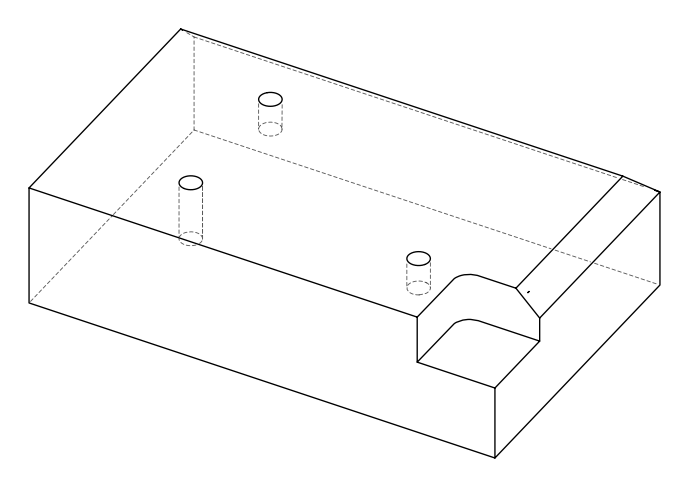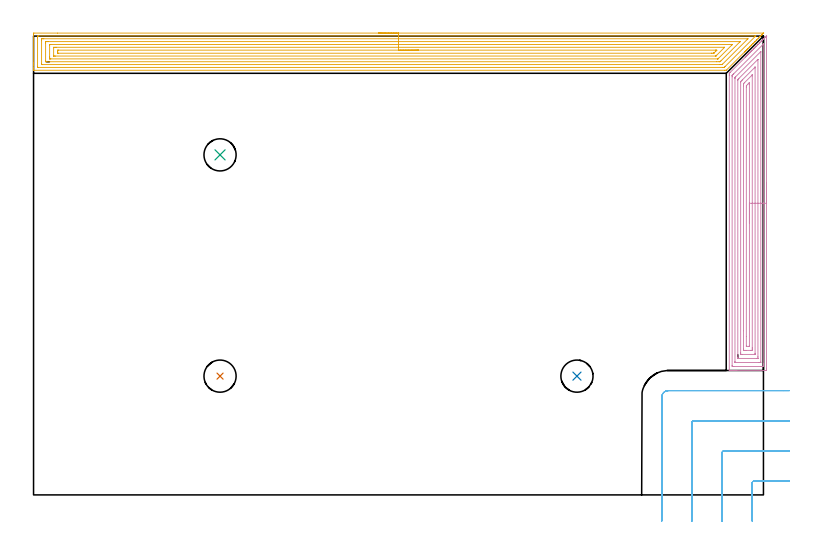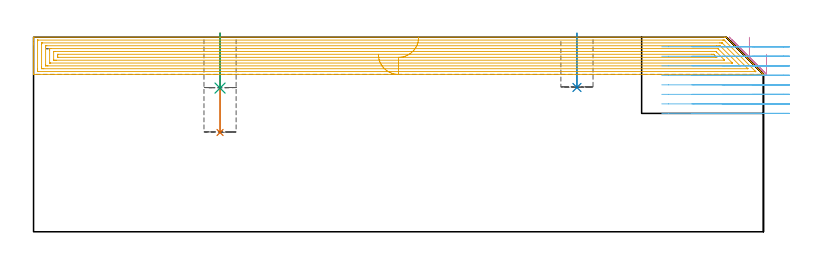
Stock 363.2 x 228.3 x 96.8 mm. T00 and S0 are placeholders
(PLAN: 6 operations, 2 tool changes, 35.7 min)
(1 INDEXABLE_INSERT_DRILL_BLIND_HOLE_FROM_SOLID | STEP1POCKET | NXT0302_003 | 0.2 min | 9476 mm3)
(2 INDEXABLE_INSERT_DRILL_BLIND_HOLE_FROM_SOLID_1 | STEP1POCKET_1 | NXT0302_003 | 0.11 min | 4979 mm3)
(3 INDEXABLE_INSERT_DRILL_BLIND_HOLE_FROM_SOLID_2 | STEP1POCKET_2 | NXT0302_003 | 0.11 min | 5041 mm3)
(4 AREA_MILL | FG_CHAMFER_SURFACE | UGT0205_001 | 9.11 min | 29750 mm3)
(5 AREA_MILL_1 | FG_CHAMFER_SURFACE_1 | UGT0205_001 | 20.13 min | 60089 mm3)
(6 MILL_CORNER_NOTCH_RECTANGULAR | CORNER_NOTCH_RECTANGULAR | UGT0201_094 | Follow Part, ap 5, ae 75% | 6.08 min | 139415 mm3)
(TOOL NXT0302_003 | Index. Insert Drill 16mm [880-D1600L20-05] | D16 PA176 FL80 Z2)
(TOOL UGT0205_001 | Chamfer Mill 20 x 3 x 45 deg. | D20 FL50 Z2)
(TOOL UGT0201_094 | End mill 20 mm | D20 FL38 Z4)
(OP 1 INDEXABLE_INSERT_DRILL_BLIND_HOLE_FROM_SOLID)
G17 G21 G94 G90
T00 M6
G54
G17 G0 G90 X92.8 Y59.1 S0 M3
G43 Z106.8 H1
G94 G81 G98 Z49.4 F250. R98.8
G80
M5
M2
(OP 2 INDEXABLE_INSERT_DRILL_BLIND_HOLE_FROM_SOLID_1)
G17 G21 G94 G90
T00 M6
G54
G17 G0 G90 X270.4 Y59.1 S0 M3
G43 Z106.8 H1
G94 G81 G98 Z71.8 F250. R98.8
G80
M5
M2
(OP 3 INDEXABLE_INSERT_DRILL_BLIND_HOLE_FROM_SOLID_2)
G17 G21 G94 G90
T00 M6
G54
G17 G0 G90 X92.8 Y169.2 S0 M3
G43 Z106.8 H1
G94 G81 G98 Z71.5 F250. R98.8
G80
M5
M2
(OP 4 AREA_MILL)
G17 G21 G94 G90
T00 M6
G54
G17 G0 G90 X364.7 Y155.1 S1061 M3
G43 Z106.8 H0
Z88.3
G94 G1 Y155.062 Z87.428 F250.
Y154.948 Z86.564
Y154.759 Z85.712
Y154.497 Z84.88
Y154.163 Z84.074
Y153.76 Z83.3
Y153.292 Z82.564
Y152.76 Z81.872
Y152.171 Z81.229
Y151.528 Z80.64
Y150.836 Z80.108
Y150.1 Z79.64
Y149.326 Z79.237
Y148.52 Z78.903
Y147.688 Z78.641
Y146.836 Z78.452
Y145.972 Z78.338
Y145.1 Z78.3
Y62.956
X364.699 Y62.511 Z78.301
X364.695 Y62.068 Z78.303
X364.692 Y61.91 Z78.306
X364.258 Y61.9 Z78.739
X349.887 Z93.108
X349.285 Z93.71
X348.728 Z94.268
X348.404 Z94.592
X347.848 Z95.148
X347.523 Z95.472
X346.873 Z96.126
X346.526 Z96.473
X346.201 Y61.904 Z96.79
X346.2 Y61.905
Y62.061 Z96.8
Y62.065
Y208.939
X346.206 Y209.765 Z96.794
X346.207 Y209.801 Z96.793
X346.234 Y209.832 Z96.765
X346.642 Y210.243 Z96.357
X354.129 Y217.731 Z88.867
X354.266 Y217.868 Z88.731
X354.43 Y218.031 Z88.568
X354.569 Y218.171 Z88.426
X354.713 Y218.314 Z88.285
X354.864 Y218.465 Z88.134
X355.01 Y218.612 Z87.986
X355.159 Y218.76 Z87.839
X355.299 Y218.9 Z87.699
X355.448 Y219.05 Z87.548
X355.606 Y219.207 Z87.392
X355.733 Y219.334 Z87.265
X355.89 Y219.493 Z87.104
X356.392 Y219.992 Z86.608
X356.648 Y220.248 Z86.351
X356.771 Y220.373 Z86.225
X357.121 Y220.721 Z85.879
X357.31 Y220.91 Z85.69
X357.54 Y221.141 Z85.458
X357.652 Y221.254 Z85.344
X358.228 Y221.828 Z84.772
X358.433 Y222.034 Z84.565
X358.533 Y222.135 Z84.463
X358.973 Y222.574 Z84.026
X359.414 Y223.015 Z83.583
X359.624 Y223.225 Z83.375
X359.66 Y223.26 Z83.34
X360.294 Y223.896 Z82.702
X360.506 Y224.106 Z82.494
X361.175 Y224.777 Z81.821
X361.353 Y224.953 Z81.647
X361.41 Y225.01 Z81.59
X362.056 Y225.657 Z80.941
X362.199 Y225.8 Z80.8
X362.303 Y225.903 Z80.697
X362.496 Y226.097 Z80.501
X362.6 Y226.201 Z80.398
X363.196 Y226.796 Z79.804
X363.377 Y226.978 Z79.62
X363.492 Y227.094 Z79.505
X364.089 Y227.689 Z78.911
X364.258 Y227.859 Z78.739
X364.654 Y228.254 Z78.346
X364.684 Y228.284 Z78.315
X364.698 Y228.297 Z78.301
X364.699 Y228.296 Z78.3
X364.7 Y145.1
X363.286 Z79.714
Y65.19
X363.284 Y64.391 Z79.716
X363.283 Y64.297 Z79.717
X363.272 Y63.91 Z79.728
X362.885 Y63.903 Z80.115
X362.496 Y63.901 Z80.504
X362.007 Y63.9 Z80.993
X348.404 Y63.901 Z94.596
X347.911 Y63.904 Z95.089
X347.708 Y63.91 Z95.292
X347.621 Y63.935 Z95.379
X347.616 Y64.203 Z95.384
X347.615 Y64.297 Z95.385
X347.614 Y208.046 Z95.386
X347.616 Y208.446 Z95.384
X347.619 Y208.646 Z95.381
X347.621 Y208.742 Z95.379
X347.661 Y208.8 Z95.339
X347.792 Y208.939 Z95.208
X348.099 Y209.248 Z94.901
X348.404 Y209.554 Z94.596
X363.061 Y224.211 Z79.939
X363.175 Y224.323 Z79.825
X363.26 Y224.403 Z79.74
X363.275 Y224.415 Z79.725
X363.279 Y224.414 Z79.721
X363.281 Y224.38 Z79.719
X363.285 Y224.211 Z79.715
X363.286 Y145.1 Z79.714
X361.872 Z81.128
X361.871 Y66.082 Z81.129
X361.87 Y65.953 Z81.13
X361.868 Y65.922 Z81.132
X361.866 Y65.913 Z81.134
X361.854 Y65.909 Z81.146
X361.793 Y65.902 Z81.207
X361.616 Y65.901 Z81.384
X360.915 Y65.9 Z82.085
X349.285 Y65.901 Z93.715
X349.105 Y65.905 Z93.895
X349.054 Y65.91 Z93.946
X349.035 Y65.914 Z93.965
X349.033 Y65.928 Z93.967
X349.03 Y65.996 Z93.97
X349.029 Y66.082 Z93.971
Y66.342
Y207.153
X349.031 Y207.41 Z93.969
X349.036 Y207.672 Z93.964
X349.04 Y207.73 Z93.96
X349.063 Y207.756 Z93.937
X349.121 Y207.818 Z93.879
X349.285 Y207.985 Z93.715
X349.315 Y208.016 Z93.685
X361.846 Y220.546 Z81.154
X361.857 Y220.552 Z81.143
X361.863 Y220.554 Z81.137
X361.865 Y220.546 Z81.135
X361.87 Y220.378 Z81.13
X361.871 Y220.287 Z81.129
X361.872 Y145.1 Z81.128
X360.457 Z82.543
Y68.761
X360.455 Y68.151 Z82.545
X360.452 Y67.946 Z82.548
X360.451 Y67.917 Z82.549
X360.436 Y67.91 Z82.564
X360.385 Y67.906 Z82.615
X360.279 Y67.903 Z82.721
X359.854 Y67.9 Z83.146
X350.618 Y67.901 Z92.382
X350.519 Y67.903 Z92.481
X350.47 Y67.907 Z92.53
X350.451 Y67.91 Z92.549
X350.449 Y67.924 Z92.551
X350.446 Y68.027 Z92.554
X350.443 Y68.479 Z92.557
Y206.26
X350.445 Y206.566 Z92.555
X350.447 Y206.642 Z92.553
X350.45 Y206.677 Z92.55
X350.462 Y206.701 Z92.538
X350.535 Y206.778 Z92.465
X350.902 Y207.153 Z92.098
X350.974 Y207.226 Z92.026
X360.286 Y216.537 Z82.714
X360.35 Y216.599 Z82.65
X360.439 Y216.681 Z82.561
X360.449 Y216.689 Z82.551
X360.452 Y216.676 Z82.548
X360.455 Y216.628 Z82.545
X360.457 Y216.574 Z82.543
Y145.1
X359.043 Z83.957
Y70.405
X359.042 Y70.263 Z83.958
X359.038 Y69.979 Z83.962
X359.036 Y69.907 Z83.964
X359.032 Y69.906 Z83.968
X359.013 Y69.903 Z83.987
X358.973 Y69.901 Z84.027
X352.565 Y69.9 Z90.435
X351.927 Y69.904 Z91.073
X351.885 Y69.906 Z91.115
X351.868 Y69.909 Z91.132
X351.864 Y70.05 Z91.136
X351.859 Y70.334 Z91.141
X351.857 Y70.476 Z91.143
Y70.547
X351.858 Y205.438 Z91.142
X351.859 Y205.509 Z91.141
X351.864 Y205.646 Z91.136
X351.927 Y205.717 Z91.073
X352.193 Y205.991 Z90.807
X352.459 Y206.26 Z90.541
X352.634 Y206.436 Z90.366
X358.973 Y212.775 Z84.027
X359.017 Y212.817 Z83.983
X359.033 Y212.829 Z83.967
X359.035 Z83.965
X359.038 Y212.817 Z83.962
X359.041 Y212.723 Z83.959
X359.043 Y212.581 Z83.957
Y212.51
Y145.1
X357.629 Z85.371
Y73.225
X357.628 Y72.803 Z85.372
X357.625 Y72.332 Z85.375
X357.622 Y71.917 Z85.378
X357.212 Y71.909 Z85.788
X356.756 Y71.902 Z86.244
X354.569 Y71.9 Z88.431
X354.113 Y71.902 Z88.887
X353.688 Y71.91 Z89.312
X353.278 Y71.919 Z89.722
X353.275 Y72.332 Z89.725
X353.272 Y72.754 Z89.728
X353.271 Y81.713 Z89.729
Y203.582
X353.272 Y204.004 Z89.728
X353.276 Y204.475 Z89.724
X353.278 Y204.579 Z89.722
X353.285 Y204.625 Z89.715
X353.316 Y204.66 Z89.684
X353.409 Y204.758 Z89.591
X353.688 Y205.041 Z89.312
X353.851 Y205.203 Z89.149
X357.587 Y208.939 Z85.413
X357.602 Y208.952 Z85.398
X357.611 Y208.958 Z85.389
X357.621 Y208.962 Z85.379
X357.624 Y208.954 Z85.376
X357.626 Y208.939 Z85.374
X357.628 Y208.694 Z85.372
X357.629 Y208.516 Z85.371
Y145.1
X356.215 Z86.785
Y74.236
X356.214 Y74.118 Z86.786
X356.21 Y73.926 Z86.79
X356.209 Y73.91 Z86.791
X356.138 Y73.906 Z86.862
X356.024 Y73.902 Z86.976
X355.88 Y73.9 Z87.12
X355.665 Z87.335
X354.784 Z88.216
X354.723 Y73.902 Z88.277
X354.706 Y73.905 Z88.294
X354.692 Y73.91 Z88.308
X354.69 Y73.935 Z88.31
X354.686 Y73.999 Z88.314
X354.685 Y78.883 Z88.315
X354.686 Y202.689 Z88.314
X354.69 Y203.46 Z88.31
X354.692 Y203.582 Z88.308
X355.51 Y204.414 Z87.49
X356.023 Y204.926 Z86.977
X356.096 Y204.998 Z86.904
X356.157 Y205.055 Z86.843
X356.198 Y205.09 Z86.802
X356.208 Y205.094 Z86.792
X356.209 Y205.064 Z86.791
X356.214 Y204.593 Z86.786
X356.215 Y204.475 Z86.785
Y145.1
Y144.228 Z86.823
Y143.364 Z86.937
Y142.512 Z87.126
Y141.68 Z87.388
Y140.874 Z87.722
Y140.1 Z88.125
Y139.364 Z88.594
Y138.672 Z89.125
Y138.029 Z89.714
Y137.44 Z90.357
Y136.908 Z91.05
Y136.44 Z91.785
Y136.037 Z92.559
Y135.703 Z93.365
Y135.441 Z94.197
Y135.252 Z95.049
Y135.138 Z95.914
Y135.1 Z96.785
G0 Z106.8
M5
M2
(OP 5 AREA_MILL_1)
G17 G21 G94 G90
T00 M6
G54
G17 G0 G90 X171.6 Y229.8 S1061 M3
G43 Z106.8 H0
Z88.3
G94 G1 X171.638 Z87.428 F250.
X171.752 Z86.564
X171.941 Z85.712
X172.203 Z84.88
X172.537 Z84.074
X172.94 Z83.3
X173.409 Z82.564
X173.94 Z81.872
X174.529 Z81.229
X175.172 Z80.64
X175.864 Z80.108
X176.6 Z79.64
X177.374 Z79.237
X178.18 Z78.903
X179.012 Z78.641
X179.864 Z78.452
X180.728 Z78.338
X181.6 Z78.3
X363.197 Y229.799
Y229.798 Z78.301
X363.173 Y229.772 Z78.326
X362.759 Y229.358 Z78.74
X362.577 Y229.177 Z78.923
X362.427 Y229.027 Z79.073
X362.319 Y228.917 Z79.18
X362.279 Y228.878 Z79.22
X361.583 Y228.183 Z79.917
X361.438 Y228.037 Z80.06
X361.385 Y227.984 Z80.114
X360.738 Y227.338 Z80.762
X360.558 Y227.156 Z80.941
X359.896 Y226.496 Z81.604
X359.677 Y226.275 Z81.821
X359.05 Y225.65 Z82.449
X359.002 Y225.602 Z82.498
X358.796 Y225.394 Z82.702
X358.206 Y224.806 Z83.293
X358.108 Y224.708 Z83.391
X357.915 Y224.514 Z83.582
X357.362 Y223.962 Z84.138
X357.035 Y223.633 Z84.463
X356.518 Y223.118 Z84.982
X356.154 Y222.752 Z85.344
X355.674 Y222.274 Z85.826
X355.427 Y222.026 Z86.072
X355.274 Y221.871 Z86.224
X355.122 Y221.721 Z86.377
X354.98 Y221.579 Z86.519
X354.833 Y221.431 Z86.665
X354.688 Y221.287 Z86.811
X354.533 Y221.132 Z86.965
X354.393 Y220.99 Z87.105
X354.254 Y220.853 Z87.245
X354.087 Y220.685 Z87.412
X353.952 Y220.55 Z87.546
X353.82 Y220.418 Z87.679
X344.703 Y211.303 Z96.797
X344.7 Y211.302 Z96.798
X343.809 Y211.3 Z96.8
X0.173
X0.005 Z96.791
X0.003 Y211.301 Z96.79
X0. Y211.647 Z96.452
Y211.928 Z96.171
Y212.623 Z95.472
Y213.851 Z94.246
Y214.385 Z93.71
Y214.999 Z93.097
Y229.358 Z78.74
X0.002 Y229.627 Z78.471
X0.01 Y229.792 Z78.306
X0.177 Y229.799 Z78.299
X11.934 Y229.8 Z78.3
X181.6
Y228.386 Z79.714
X359.095
X359.272 Y228.384 Z79.716
X359.315 Y228.382 Z79.718
X359.321 Y228.379 Z79.721
X359.322 Y228.377 Z79.723
X359.305 Y228.358 Z79.742
X359.216 Y228.266 Z79.834
X359.101 Y228.15 Z79.95
X344.134 Y213.184 Z94.916
X343.809 Y212.86 Z95.24
X343.686 Y212.744 Z95.356
X343.66 Y212.722 Z95.378
X343.615 Y212.719 Z95.381
X343.516 Y212.717 Z95.383
X343.316 Y212.715 Z95.385
X342.915 Y212.714 Z95.386
X2.317 Y212.715 Z95.385
X2.037 Y212.72 Z95.38
X2.01 Y212.721 Z95.379
X2.006 Y212.743 Z95.357
X2.002 Y212.777 Z95.323
X2.001 Y212.81 Z95.29
X2. Y213.027 Z95.073
Y227.12 Z80.98
X2.002 Y227.596 Z80.504
X2.006 Y227.995 Z80.105
X2.02 Y228.379 Z79.721
X2.411 Y228.384 Z79.716
X2.504 Y228.385 Z79.715
X181.6 Y228.386 Z79.714
Y226.972 Z81.128
X355.168 Y226.971 Z81.129
X355.264 Y226.97 Z81.13
X355.427 Y226.965 Z81.135
X355.453 Y226.963 Z81.137
X355.441 Y226.946 Z81.154
X355.427 Y226.928 Z81.172
X342.885 Y214.385 Z93.716
X342.71 Y214.216 Z93.884
X342.645 Y214.156 Z93.944
X342.611 Y214.135 Z93.965
X342.541 Y214.134 Z93.966
X342.28 Y214.13 Z93.97
X342.021 Y214.129 Z93.971
X341.388 Y214.128 Z93.972
X4.458 Y214.129 Z93.971
X4.198 Y214.13 Z93.97
X4.112 Y214.132 Z93.968
X4.044 Y214.135 Z93.965
X4.01 Y214.14 Z93.96
X4.008 Y214.19 Z93.91
X4.003 Y214.385 Z93.716
X4. Y214.579 Z93.521
Y226.03 Z82.07
X4.003 Y226.716 Z81.384
X4.006 Y226.905 Z81.195
X4.013 Y226.965 Z81.135
X4.069 Y226.967 Z81.133
X4.198 Y226.969 Z81.131
X4.832 Y226.971 Z81.129
X5.092 Y226.972 Z81.128
X181.6
Y225.557 Z82.543
X351.462
X351.517 Y225.556 Z82.544
X351.565 Y225.553 Z82.547
X351.587 Y225.551 Z82.549
X351.582 Y225.543 Z82.557
X351.493 Y225.445 Z82.655
X351.425 Y225.375 Z82.725
X342.021 Y215.971 Z92.129
X341.661 Y215.621 Z92.479
X341.582 Y215.55 Z92.55
X341.434 Y215.547 Z92.553
X341.128 Y215.544 Z92.556
X339.953 Y215.543 Z92.557
X6.597
X6.138 Y215.547 Z92.553
X6.039 Y215.55 Z92.55
X6.01 Y215.559 Z92.541
X6.006 Y215.607 Z92.493
X6.003 Y215.712 Z92.388
X6. Y216.132 Z91.968
Y224.939 Z83.161
X6.003 Y225.387 Z82.713
X6.006 Y225.495 Z82.605
X6.01 Y225.544 Z82.556
X6.064 Y225.55 Z82.55
X6.27 Y225.554 Z82.546
X6.879 Y225.557 Z82.543
X7.161
X181.6
Y224.143 Z83.957
X347.455
X347.597 Y224.14 Z83.96
X347.69 Y224.136 Z83.964
X347.725 Y224.133 Z83.967
X347.717 Y224.123 Z83.977
X347.672 Y224.073 Z84.027
X347.53 Y223.929 Z84.171
X347.384 Y223.782 Z84.318
X340.876 Y217.275 Z90.825
X340.626 Y217.027 Z91.073
X340.581 Y216.987 Z91.113
X340.562 Y216.972 Z91.128
X340.517 Y216.964 Z91.136
X340.376 Y216.959 Z91.141
X340.305 Y216.957 Z91.143
X8.596
X8.454 Y216.958 Z91.142
X8.17 Y216.962 Z91.138
X8.009 Y216.966 Z91.134
X8.006 Y216.984 Z91.116
X8.004 Y217.027 Z91.073
X8. Y217.684 Z90.416
Y217.908 Z90.192
X8.001 Y223.849 Z84.251
X8.004 Y224.073 Z84.027
X8.006 Y224.113 Z83.987
X8.009 Y224.128 Z83.972
X8.099 Y224.136 Z83.964
X8.382 Y224.141 Z83.959
X8.524 Y224.143 Z83.957
X181.6
Y222.729 Z85.371
X343.573
X343.809 Y222.727 Z85.373
X343.837 Y222.725 Z85.375
X343.862 Y222.722 Z85.378
X343.847 Y222.7 Z85.4
X343.833 Y222.682 Z85.418
X343.809 Y222.657 Z85.443
X339.941 Y218.788 Z89.312
X339.641 Y218.492 Z89.608
X339.537 Y218.393 Z89.707
X339.52 Y218.379 Z89.721
X339.498 Y218.376 Z89.724
X339.446 Y218.373 Z89.727
X339.34 Y218.372 Z89.728
X10.877 Y218.371 Z89.729
X10.454 Y218.373 Z89.727
X10.032 Y218.377 Z89.723
X10.012 Y218.378 Z89.722
X10.009 Y218.395 Z89.705
X10.004 Y218.441 Z89.659
X10.001 Y218.52 Z89.58
Y222.535 Z85.565
X10.004 Y222.647 Z85.453
X10.008 Y222.702 Z85.398
X10.012 Y222.722 Z85.378
X10.036 Y222.724 Z85.376
X10.454 Y222.727 Z85.373
X10.924 Y222.729 Z85.371
X11.348
X181.6
Y221.315 Z86.785
X339.34 Y221.314 Z86.786
X339.459
X339.944 Y221.308 Z86.792
X339.992 Y221.3 Z86.8
X339.957 Y221.261 Z86.839
X339.893 Y221.193 Z86.907
X339.57 Y220.867 Z87.233
X338.853 Y220.15 Z87.95
X338.718 Y220.015 Z88.085
X338.608 Y219.908 Z88.192
X338.533 Y219.837 Z88.263
X338.489 Y219.798 Z88.302
X338.447 Y219.792 Z88.308
X338.325 Y219.789 Z88.311
X337.553 Y219.786 Z88.314
X337.435 Y219.785 Z88.315
X12.241 Y219.786 Z88.314
X12.122 Y219.787 Z88.313
X12.047 Y219.79 Z88.31
X12.016 Y219.792 Z88.308
X12.01 Y219.807 Z88.293
X12.005 Y219.831 Z88.269
X12.001 Y219.906 Z88.194
X12. Y220.55 Z87.55
Y220.788 Z87.312
X12.002 Y221.026 Z87.074
X12.006 Y221.184 Z86.916
X12.01 Y221.305 Z86.795
X12.049 Y221.308 Z86.792
X12.241 Y221.312 Z86.788
X12.36 Y221.314 Z86.786
X181.6 Y221.315 Z86.785
X182.472 Z86.823
X183.337 Z86.937
X184.188 Z87.126
X185.02 Z87.388
X185.826 Z87.722
X186.6 Z88.125
X187.336 Z88.594
X188.028 Z89.125
X188.671 Z89.714
X189.26 Z90.357
X189.792 Z91.05
X190.26 Z91.785
X190.663 Z92.559
X190.997 Z93.365
X191.259 Z94.197
X191.448 Z95.049
X191.562 Z95.914
X191.6 Z96.785
G0 Z106.8
M5
M2
(OP 6 MILL_CORNER_NOTCH_RECTANGULAR)
G17 G21 G94 G90
T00 M6
G54
G17 G0 G90 X376.2 Y6.9 S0 M3
G43 Z106.8 H0
Z92.062
G94 G1 X373.2 F250.
X358.595 F500.
G3 X357.6 Y5.905 R1.
G1 Y-10.
Y-13. F250.
G0 Z106.8
X376.2 Y21.9
Z92.062
G1 X373.2
X343.595 F500.
G3 X342.6 Y20.905 R1.
G1 Y-10.
Y-13. F250.
G0 Z106.8
X376.2 Y36.9
Z92.062
G1 X373.2
X328.596 F500.
G3 X327.6 Y35.904 R1.
G1 Y-10.
Y-13. F250.
G0 Z106.8
X376.2 Y51.9
Z92.062
G1 X373.2
X315.9 F500.
G3 X312.6 Y48.6 R3.3
G1 Y-10.
Y-13. F250.
G0 Z106.8
X376.2 Y6.9
Z87.325
G1 X373.2
X358.595 F500.
G3 X357.6 Y5.905 R1.
G1 Y-10.
Y-13. F250.
G0 Z106.8
X376.2 Y21.9
Z87.325
G1 X373.2
X343.595 F500.
G3 X342.6 Y20.905 R1.
G1 Y-10.
Y-13. F250.
G0 Z106.8
X376.2 Y36.9
Z87.325
G1 X373.2
X328.596 F500.
G3 X327.6 Y35.904 R1.
G1 Y-10.
Y-13. F250.
G0 Z106.8
X376.2 Y51.9
Z87.325
G1 X373.2
X315.9 F500.
G3 X312.6 Y48.6 R3.3
G1 Y-10.
Y-13. F250.
G0 Z106.8
X376.2 Y6.9
Z82.587
G1 X373.2
X358.595 F500.
G3 X357.6 Y5.905 R1.
G1 Y-10.
Y-13. F250.
G0 Z106.8
X376.2 Y21.9
Z82.587
G1 X373.2
X343.595 F500.
G3 X342.6 Y20.905 R1.
G1 Y-10.
Y-13. F250.
G0 Z106.8
X376.2 Y36.9
Z82.587
G1 X373.2
X328.596 F500.
G3 X327.6 Y35.904 R1.
G1 Y-10.
Y-13. F250.
G0 Z106.8
X376.2 Y51.9
Z82.587
G1 X373.2
X315.9 F500.
G3 X312.6 Y48.6 R3.3
G1 Y-10.
Y-13. F250.
G0 Z106.8
X376.2 Y6.9
Z77.85
G1 X373.2
X358.595 F500.
G3 X357.6 Y5.905 R1.
G1 Y-10.
Y-13. F250.
G0 Z106.8
X376.2 Y21.9
Z77.85
G1 X373.2
X343.595 F500.
G3 X342.6 Y20.905 R1.
G1 Y-10.
Y-13. F250.
G0 Z106.8
X376.2 Y36.9
Z77.85
G1 X373.2
X328.596 F500.
G3 X327.6 Y35.904 R1.
G1 Y-10.
Y-13. F250.
G0 Z106.8
X376.2 Y51.9
Z77.85
G1 X373.2
X315.9 F500.
G3 X312.6 Y48.6 R3.3
G1 Y-10.
Y-13. F250.
G0 Z106.8
X376.2 Y6.9
Z73.112
G1 X373.2
X358.595 F500.
G3 X357.6 Y5.905 R1.
G1 Y-10.
Y-13. F250.
G0 Z106.8
X376.2 Y21.9
Z73.112
G1 X373.2
X343.595 F500.
G3 X342.6 Y20.905 R1.
G1 Y-10.
Y-13. F250.
G0 Z106.8
X376.2 Y36.9
Z73.112
G1 X373.2
X328.596 F500.
G3 X327.6 Y35.904 R1.
G1 Y-10.
Y-13. F250.
G0 Z106.8
X376.2 Y51.9
Z73.112
G1 X373.2
X315.9 F500.
G3 X312.6 Y48.6 R3.3
G1 Y-10.
Y-13. F250.
G0 Z106.8
X376.2 Y6.9
Z68.375
G1 X373.2
X358.595 F500.
G3 X357.6 Y5.905 R1.
G1 Y-10.
Y-13. F250.
G0 Z106.8
X376.2 Y21.9
Z68.375
G1 X373.2
X343.595 F500.
G3 X342.6 Y20.905 R1.
G1 Y-10.
Y-13. F250.
G0 Z106.8
X376.2 Y36.9
Z68.375
G1 X373.2
X328.596 F500.
G3 X327.6 Y35.904 R1.
G1 Y-10.
Y-13. F250.
G0 Z106.8
X376.2 Y51.9
Z68.375
G1 X373.2
X315.9 F500.
G3 X312.6 Y48.6 R3.3
G1 Y-10.
Y-13. F250.
G0 Z106.8
X376.2 Y6.9
Z63.637
G1 X373.2
X358.595 F500.
G3 X357.6 Y5.905 R1.
G1 Y-10.
Y-13. F250.
G0 Z106.8
X376.2 Y21.9
Z63.637
G1 X373.2
X343.595 F500.
G3 X342.6 Y20.905 R1.
G1 Y-10.
Y-13. F250.
G0 Z106.8
X376.2 Y36.9
Z63.637
G1 X373.2
X328.596 F500.
G3 X327.6 Y35.904 R1.
G1 Y-10.
Y-13. F250.
G0 Z106.8
X376.2 Y51.9
Z63.637
G1 X373.2
X315.9 F500.
G3 X312.6 Y48.6 R3.3
G1 Y-10.
Y-13. F250.
G0 Z106.8
X376.2 Y6.9
Z58.9
G1 X373.2
X358.595 F500.
G3 X357.6 Y5.905 R1.
G1 Y-10.
Y-13. F250.
G0 Z106.8
X376.2 Y21.9
Z58.9
G1 X373.2
X343.595 F500.
G3 X342.6 Y20.905 R1.
G1 Y-10.
Y-13. F250.
G0 Z106.8
X376.2 Y36.9
Z58.9
G1 X373.2
X328.596 F500.
G3 X327.6 Y35.904 R1.
G1 Y-10.
Y-13. F250.
G0 Z106.8
X376.2 Y51.9
Z58.9
G1 X373.2
X315.9 F500.
G3 X312.6 Y48.6 R3.3
G1 Y-10.
Y-13. F250.
G0 Z106.8
M5
M2
